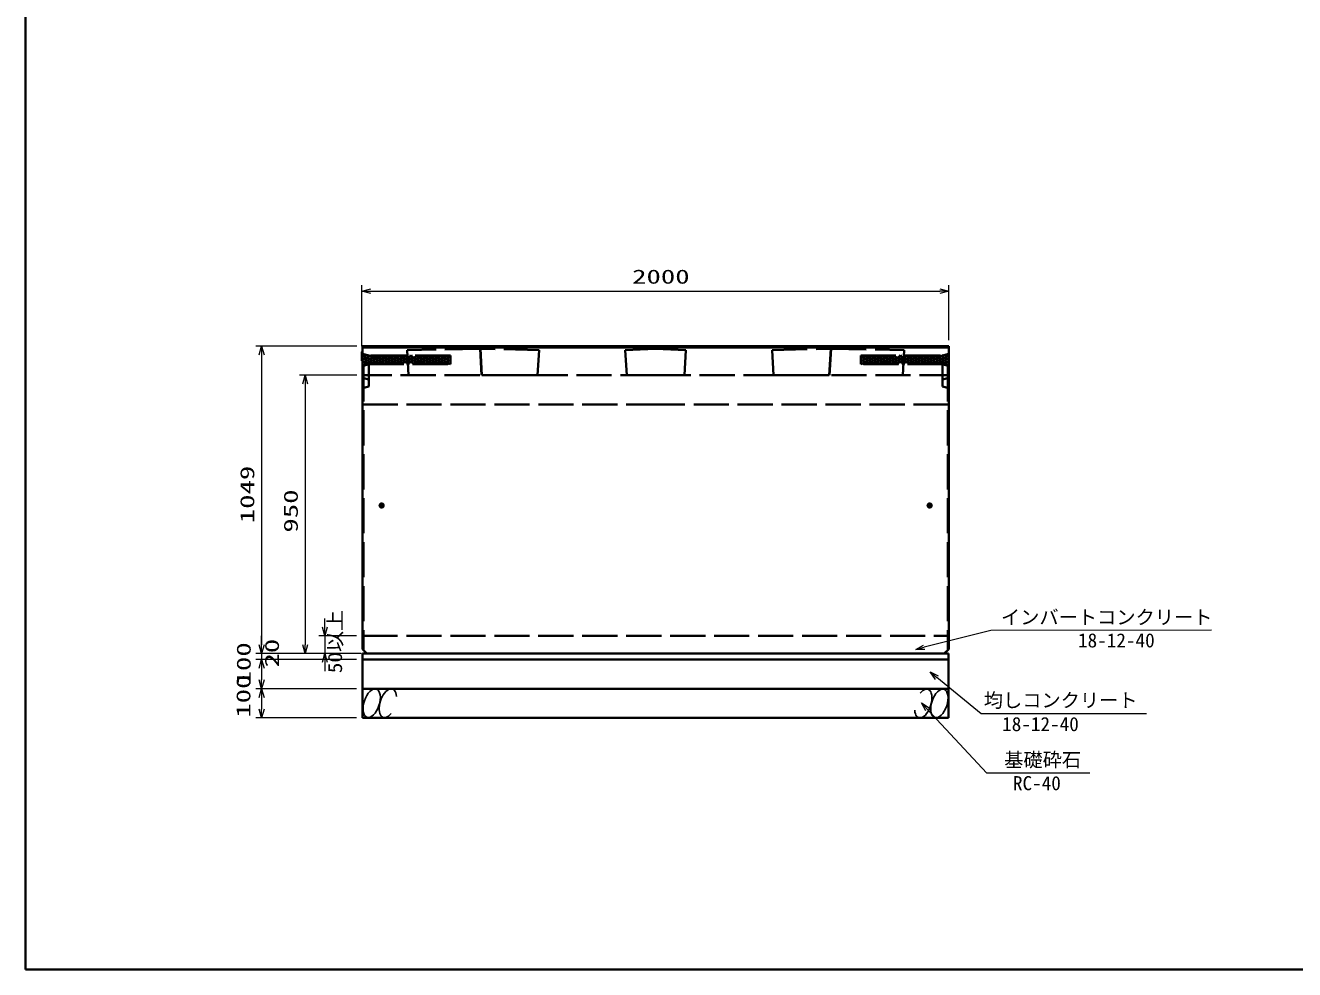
# Model space of a CAD drawing. Units: millimetres on the paper. Extents: x 15 to 1218, y 8 to 859.
# Drawn here: x 15 to 231.6, y 14.9 to 176 of the extents above; entities that cross this region are included whole.
import ezdxf
from ezdxf.enums import TextEntityAlignment as Align

# ---------------------------------------------------------------- set-up
doc = ezdxf.new("R2010")
doc.units = ezdxf.units.MM
doc.linetypes.add('DASHED', pattern=[7.5, 6, -1.5])
for name, color, linetype, lineweight in [('D-STR-DIM（寸法）', 7, 'Continuous', 13), ('D-STR-HTXT(均しCON-旗)', 7, 'Continuous', 13), ('D-STR-HTXT(基礎砕石-旗)', 7, 'Continuous', 13), ('D-STR-STRF(グリ)', 7, 'Continuous', 25), ('D-STR（構造物）', 1, 'Continuous', 35)]:
    doc.layers.add(name, color=color, linetype=linetype, lineweight=lineweight)
doc.styles.add('ＭＳ ゴシック', font='')
doc.styles.get('ＭＳ ゴシック').set_extended_font_data('MS Gothic')

# ---------------------------------------------------------------- blocks, each defined once
blk = doc.blocks.new('_Open30')
at = {"color": 7, "linetype": 'Continuous', "lineweight": 13}
for p, q in [((-1, 0.2679), (0, 0)), ((0, 0), (-1, -0.2679)), ((0, 0), (-1, 0))]:
    blk.add_line(p, q, dxfattribs=at)

msp = doc.modelspace()

# ---------------------------------------------------------------- linework, layer by layer
at = {"layer": 'D-STR-DIM（寸法）'}
for p, q in [((72.436, 121.281), (72.436, 131.661)), ((73.936, 130.661), (171.036, 130.661)), ((172.536, 122.286), (172.536, 131.661)), ((71.536, 121.286), (54.328, 121.286)), ((55.328, 119.786), (55.328, 70.331)), ((71.536, 116.331), (61.756, 116.331)), ((62.756, 114.831), (62.756, 70.331)), ((66.087, 73.331), (66.087, 74.831)), ((55.328, 70.331), (55.328, 71.831)), ((71.526, 71.831), (65.087, 71.831)), ((66.087, 71.831), (66.087, 68.831)), ((71.526, 68.831), (54.328, 68.831)), ((71.526, 68.831), (54.328, 68.831)), ((71.526, 67.831), (54.328, 67.831)), ((71.526, 67.831), (54.328, 67.831)), ((55.328, 68.831), (55.328, 67.831)), ((72.286, 68.831), (61.756, 68.831)), ((70.526, 68.831), (65.087, 68.831)), ((66.087, 67.331), (66.087, 65.831)), ((55.328, 66.331), (55.328, 64.831)), ((55.328, 66.331), (55.328, 64.331)), ((71.526, 62.831), (54.328, 62.831)), ((71.526, 62.831), (54.328, 62.831)), ((55.328, 61.331), (55.328, 59.331)), ((71.526, 57.831), (54.328, 57.831))]:
    msp.add_line(p, q, dxfattribs=at)
at = {"layer": 'D-STR-HTXT(均しCON-旗)'}
for points in [[(217.359, 72.802), (179.726, 72.754), (168.363, 69.89)], [(206.283, 58.521), (178.075, 58.521), (170.516, 64.734)]]:
    msp.add_lwpolyline(points, dxfattribs=at)
at = {"layer": 'D-STR-HTXT(基礎砕石-旗)'}
msp.add_lwpolyline([(196.598, 48.441), (179.027, 48.441), (168.936, 59.307)], dxfattribs=at)
at = {"layer": 'D-STR-STRF(グリ)'}
for centre, major_axis in [((74.101, 60.354), (0.79, 2.421)), ((170.951, 60.307), (-0.79, -2.421))]:
    msp.add_ellipse(centre, major_axis=major_axis, ratio=0.5139, dxfattribs=at)
for centre, start_param, end_param in [((76.842, 60.354), 5.3575563, 10.3750652), ((168.21, 60.307), 2.2159636, 7.2334726)]:
    msp.add_ellipse(centre, major_axis=(0.79, 2.421), ratio=0.5139, start_param=start_param, end_param=end_param, dxfattribs=at)
at = {"layer": 'D-STR（構造物）', "color": 2}
for p, q in [((15.017, 858.622), (15.017, 14.909)), ((15.017, 14.909), (1218.361, 14.909))]:
    msp.add_line(p, q, dxfattribs=at)
at = {"layer": 'D-STR（構造物）'}
for p, q in [((72.536, 121.286), (122.536, 121.286)), ((72.536, 69.581), (72.536, 121.286)), ((172.536, 121.286), (122.536, 121.286)), ((172.536, 69.581), (172.536, 121.286)), ((72.436, 120.281), (72.536, 120.381)), ((72.436, 118.781), (72.436, 120.281)), ((72.536, 121.036), (122.536, 121.036)), ((172.536, 121.036), (122.536, 121.036)), ((72.536, 118.681), (72.436, 118.781)), ((92.911, 116.331), (102.411, 116.331)), ((152.161, 116.331), (142.661, 116.331)), ((75.336, 94.081), (76.236, 94.081)), ((75.786, 94.531), (75.786, 93.631)), ((169.736, 94.081), (168.836, 94.081)), ((169.286, 94.531), (169.286, 93.631)), ((73.286, 68.831), (72.536, 69.581)), ((171.786, 68.831), (172.536, 69.581)), ((172.526, 68.831), (72.526, 68.831)), ((72.526, 68.831), (72.526, 67.831)), ((72.526, 67.831), (172.526, 67.831)), ((72.526, 67.831), (172.526, 67.831)), ((72.526, 67.831), (72.526, 62.831)), ((73.286, 68.831), (171.786, 68.831)), ((172.526, 68.831), (172.526, 67.831)), ((172.526, 67.831), (172.526, 62.831)), ((72.526, 62.831), (172.526, 62.831)), ((72.526, 62.831), (72.526, 57.831)), ((72.526, 62.831), (172.526, 62.831)), ((172.526, 62.831), (172.526, 57.831)), ((72.526, 57.831), (172.526, 57.831))]:
    msp.add_line(p, q, dxfattribs=at)
at = {"layer": 'D-STR（構造物）', "linetype": 'DASHED'}
for p, q in [((72.535, 119.436), (73.215, 119.776)), ((75.035, 119.686), (72.535, 118.436)), ((76.035, 119.686), (72.535, 117.936)), ((72.535, 119.686), (75.535, 118.186)), ((72.535, 118.936), (74.035, 119.686)), ((72.535, 119.186), (74.535, 118.186)), ((73.587, 119.686), (72.536, 119.939)), ((73.488, 119.71), (76.535, 118.186)), ((87.536, 119.686), (73.587, 119.686)), ((77.035, 119.686), (74.035, 118.186)), ((74.535, 119.686), (77.535, 118.186)), ((75.035, 118.186), (78.035, 119.686)), ((78.535, 118.186), (75.535, 119.686)), ((76.035, 118.186), (79.035, 119.686)), ((79.535, 118.186), (76.535, 119.686)), ((77.035, 118.186), (80.035, 119.686)), ((80.535, 118.186), (77.535, 119.686)), ((81.035, 119.686), (78.035, 118.186)), ((78.535, 119.686), (81.535, 118.186)), ((82.035, 119.686), (79.035, 118.186)), ((79.535, 119.686), (82.535, 118.186)), ((83.035, 119.686), (80.035, 118.186)), ((92.586, 120.831), (80.136, 120.577)), ((80.136, 120.577), (80.372, 116.331)), ((80.535, 119.686), (83.535, 118.186)), ((81.035, 118.186), (84.035, 119.686)), ((84.535, 118.186), (81.535, 119.686)), ((82.035, 118.186), (85.035, 119.686)), ((85.535, 118.186), (82.535, 119.686)), ((83.035, 118.186), (86.035, 119.686)), ((86.535, 118.186), (83.535, 119.686)), ((84.035, 118.186), (87.035, 119.686)), ((84.535, 119.686), (87.536, 118.186)), ((87.536, 119.437), (85.035, 118.186)), ((85.535, 119.686), (87.536, 118.686)), ((86.535, 119.686), (87.536, 119.186)), ((87.536, 118.186), (87.536, 119.686)), ((92.586, 120.831), (92.851, 116.333)), ((92.661, 120.831), (92.911, 116.331)), ((102.661, 120.581), (92.661, 120.831)), ((102.411, 116.331), (102.661, 120.581)), ((122.536, 120.831), (117.361, 120.581)), ((117.361, 120.581), (117.611, 116.331)), ((122.536, 120.831), (127.711, 120.581)), ((127.711, 120.581), (127.461, 116.331)), ((142.411, 120.581), (152.411, 120.831)), ((142.661, 116.331), (142.411, 120.581)), ((152.411, 120.831), (152.161, 116.331)), ((152.486, 120.831), (152.222, 116.333)), ((152.486, 120.831), (164.936, 120.577)), ((158.537, 119.686), (157.536, 119.186)), ((159.537, 119.686), (157.536, 118.686)), ((157.536, 119.686), (171.486, 119.686)), ((157.536, 118.186), (157.536, 119.686)), ((160.537, 119.686), (157.536, 118.186)), ((157.536, 119.437), (160.037, 118.186)), ((161.037, 118.186), (158.037, 119.686)), ((158.537, 118.186), (161.537, 119.686)), ((162.037, 118.186), (159.037, 119.686)), ((159.537, 118.186), (162.537, 119.686)), ((163.037, 118.186), (160.037, 119.686)), ((160.537, 118.186), (163.537, 119.686)), ((164.037, 118.186), (161.037, 119.686)), ((164.537, 119.686), (161.537, 118.186)), ((162.037, 119.686), (165.037, 118.186)), ((165.537, 119.686), (162.537, 118.186)), ((163.037, 119.686), (166.037, 118.186)), ((166.537, 119.686), (163.537, 118.186)), ((164.037, 119.686), (167.037, 118.186)), ((164.537, 118.186), (167.537, 119.686)), ((164.936, 120.577), (164.701, 116.331)), ((168.037, 118.186), (165.037, 119.686)), ((165.537, 118.186), (168.537, 119.686)), ((169.037, 118.186), (166.037, 119.686)), ((166.537, 118.186), (169.537, 119.686)), ((170.037, 118.186), (167.037, 119.686)), ((170.537, 119.686), (167.537, 118.186)), ((168.037, 119.686), (171.037, 118.186)), ((171.585, 119.71), (168.537, 118.186)), ((169.037, 119.686), (172.537, 117.936)), ((172.537, 119.686), (169.537, 118.186)), ((170.037, 119.686), (172.537, 118.436)), ((172.537, 119.186), (170.537, 118.186)), ((172.537, 118.936), (171.037, 119.686)), ((171.486, 119.686), (172.536, 119.939)), ((172.537, 119.436), (171.858, 119.776)), ((73.535, 118.186), (72.535, 118.686)), ((72.536, 117.859), (73.586, 118.186)), ((72.696, 117.831), (72.696, 69.421)), ((73.585, 118.186), (87.536, 118.186)), ((73.586, 114.372), (73.586, 118.186)), ((87.536, 118.937), (86.035, 118.186)), ((87.536, 118.437), (87.035, 118.186)), ((157.536, 118.937), (159.037, 118.186)), ((157.536, 118.437), (158.037, 118.186)), ((171.487, 118.186), (157.536, 118.186)), ((171.486, 114.372), (171.486, 118.186)), ((172.536, 117.859), (171.486, 118.186)), ((171.537, 118.186), (172.537, 118.686)), ((172.376, 117.831), (172.376, 69.421)), ((122.536, 116.331), (72.536, 116.331)), ((73.586, 115.568), (72.536, 115.837)), ((117.611, 116.331), (122.536, 116.331)), ((122.536, 116.331), (172.536, 116.331)), ((127.461, 116.331), (122.536, 116.331)), ((171.486, 115.568), (172.536, 115.837)), ((72.536, 114.103), (73.586, 114.372)), ((172.536, 114.103), (171.486, 114.372)), ((72.536, 111.331), (122.536, 111.331)), ((172.536, 111.331), (122.536, 111.331)), ((72.526, 71.831), (172.326, 71.831))]:
    msp.add_line(p, q, dxfattribs=at)
at = {"layer": 'D-STR（構造物）'}
for centre, radius in [((75.786, 94.081), 0.35), ((75.786, 94.081), 0.3), ((169.286, 94.081), 0.35), ((169.286, 94.081), 0.3)]:
    msp.add_circle(centre, radius, dxfattribs=at)

# ---------------------------------------------------------------- block references
at = {"layer": 'D-STR-DIM（寸法）', "xscale": 1.5, "yscale": 1.5}
for p, rotation in [((72.436, 130.661), 180), ((55.328, 121.286), 90), ((62.756, 116.331), 90), ((66.087, 71.831), 270), ((55.328, 68.831), 270), ((55.328, 68.831), 270), ((62.756, 68.831), 270), ((55.328, 67.831), 90), ((55.328, 67.831), 90), ((66.087, 68.831), 90), ((55.328, 62.831), 270), ((55.328, 62.831), 90), ((55.328, 57.831), 270)]:
    msp.add_blockref('_Open30', p, dxfattribs=dict(at, rotation=rotation))
msp.add_blockref('_Open30', (172.536, 130.661), dxfattribs=at)
at = {"layer": 'D-STR-HTXT(均しCON-旗)', "xscale": 1.5, "yscale": 1.5}
for p, rotation in [((166.908, 69.523), 194.1476), ((169.357, 65.687), 140.57786)]:
    msp.add_blockref('_Open30', p, dxfattribs=dict(at, rotation=rotation))
at = {"layer": 'D-STR-HTXT(基礎砕石-旗)', "xscale": 1.5, "yscale": 1.5, "rotation": 132.88015}
msp.add_blockref('_Open30', (167.916, 60.406), dxfattribs=at)

# ---------------------------------------------------------------- texts
at = {"layer": 'D-STR-DIM（寸法）', "style": 'ＭＳ ゴシック', "width": 1.5}
msp.add_text('2000', height=2.405, dxfattribs=at).set_placement((118.528, 131.198), align=Align.BOTTOM_LEFT)
at = {"layer": 'D-STR-DIM（寸法）', "style": 'ＭＳ ゴシック'}
for s, width, p in [('1049', 1.5, (54.791, 91.054)), ('950', 1.5, (62.219, 89.456)), ('50以上', 1.1, (69.763, 65.474)), ('100', 1.5, (54.182, 63.384)), ('20', 1.5, (59, 66.443)), ('100', 1.5, (54.129, 57.881))]:
    msp.add_text(s, height=2.405, rotation=90, dxfattribs=dict(at, width=width)).set_placement(p, align=Align.BOTTOM_LEFT)
at = {"layer": 'D-STR-HTXT(均しCON-旗)', "style": 'ＭＳ ゴシック'}
for s, p in [('インバートコンクリート', (181.456, 73.098)), ('18-12-40', (194.598, 69.151)), ('均しコンクリート', (178.522, 58.931)), ('18-12-40', (181.656, 54.87))]:
    msp.add_text(s, height=2.405, dxfattribs=at).set_placement(p, align=Align.BOTTOM_LEFT)
at = {"layer": 'D-STR-HTXT(基礎砕石-旗)', "style": 'ＭＳ ゴシック'}
for s, p in [('基礎砕石', (182.01, 48.776)), ('RC-40', (183.498, 44.79))]:
    msp.add_text(s, height=2.405, dxfattribs=at).set_placement(p, align=Align.BOTTOM_LEFT)

doc.saveas('drawing.dxf')
